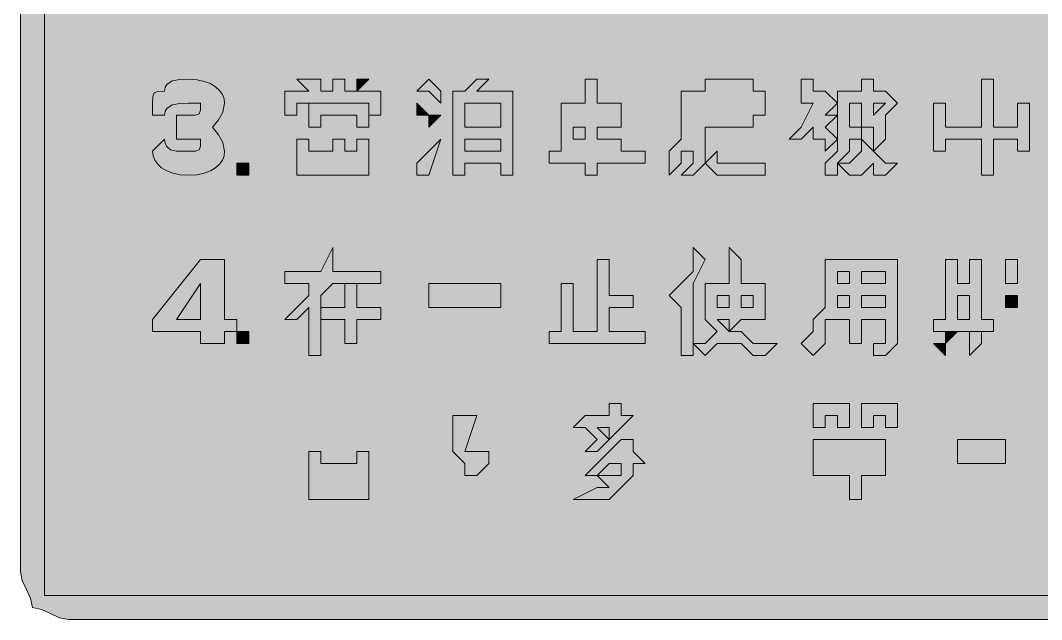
# Model space of a CAD drawing. Header units: metres. Extents: x 104 to 450, y 10 to 263.
# Drawn here: x 104 to 205.9, y 9.6 to 69.5 of the extents above; entities that cross this region are included whole.
import ezdxf

# ---------------------------------------------------------------- set-up
doc = ezdxf.new("R2010")
doc.units = ezdxf.units.M
doc.layers.add('FILL_BLACK_000000', color=7, linetype='Continuous', true_color=0x000000)
doc.layers.add('FILL_WHITE_FFFFFF', color=7, linetype='Continuous', true_color=0xffffff)

msp = doc.modelspace()

# ---------------------------------------------------------------- hatches: boundary and pattern name
at = {"layer": 'FILL_BLACK_000000', "true_color": 0x000000}
h = msp.add_hatch(color=7, dxfattribs=at)
h.dxf.hatch_style = 1
h.paths.add_polyline_path([(103.95, 259.2), (104, 259.6), (104.14, 259.91), (104.55, 260.4), (104.96, 260.89), (105.1, 261.2), (105.15, 261.6), (105.15, 262.8), (106.35, 262.8), (108.75, 262.8), (445.95, 262.8), (448.35, 262.8), (449.55, 261.6), (449.55, 259.2), (449.55, 14.4), (449.53, 13.5), (449.4, 12.6), (449.04, 11.7), (448.35, 10.8), (447.15, 10.8), (447.13, 10.11), (447, 9.75), (446.64, 9.62), (445.95, 9.6), (108.75, 9.6), (107.85, 9.79), (106.95, 10.2), (106.05, 10.61), (105.15, 10.8), (104.96, 11.7), (104.55, 12.6), (104.14, 13.5), (103.95, 14.4), (103.95, 259.2)])
h = msp.add_hatch(color=7, dxfattribs=at)
h.dxf.hatch_style = 1
h.paths.add_polyline_path([(119.91, 54.05), (119.17, 54.21), (118.56, 54.44), (118.05, 54.75), (117.66, 55.11), (117.37, 55.52), (117.21, 55.95), (117.15, 56.4), (118.35, 57.6), (118.4, 57.2), (118.54, 56.91), (118.95, 56.55), (119.55, 56.4), (120.75, 56.4), (121.44, 56.42), (121.8, 56.55), (121.93, 56.91), (121.95, 57.6), (120.75, 57.6), (119.55, 57.6), (119.55, 60), (120.75, 60), (121.44, 60.02), (121.8, 60.15), (121.93, 60.51), (121.95, 61.2), (120.75, 61.2), (119.87, 61.18), (119.1, 61.05), (118.56, 60.69), (118.4, 60.4), (118.35, 60), (117.15, 60), (117.15, 61.2), (117.17, 61.89), (117.3, 62.25), (117.66, 62.38), (118.35, 62.4), (118.4, 62.8), (118.56, 63.09), (119.1, 63.45), (119.87, 63.58), (120.75, 63.6), (121.59, 63.55), (122.32, 63.39), (122.94, 63.16), (123.45, 62.85), (123.84, 62.49), (124.12, 62.08), (124.29, 61.65), (124.35, 61.2), (124.16, 60.32), (123.75, 59.55), (123.15, 58.8), (123.75, 58.05), (124.16, 57.28), (124.35, 56.4), (124.29, 55.95), (124.12, 55.52), (123.84, 55.11), (123.45, 54.75), (122.94, 54.44), (122.32, 54.21), (121.59, 54.05), (120.75, 54), (119.91, 54.05)])
h = msp.add_hatch(color=7, dxfattribs=at)
h.dxf.hatch_style = 1
h.paths.add_polyline_path([(138.75, 60), (138.75, 61.2), (131.55, 61.2), (131.55, 60), (130.35, 60), (130.35, 62.4), (132.75, 62.4), (131.55, 63.6), (132.75, 63.6), (133.95, 63.6), (133.95, 62.4), (135.15, 62.4), (135.15, 63.6), (136.35, 63.6), (136.35, 62.4), (137.55, 62.4), (139.95, 62.4), (139.95, 60), (138.75, 60)])
h = msp.add_hatch(color=7, dxfattribs=at)
h.dxf.hatch_style = 1
h.paths.add_polyline_path([(137.55, 62.4), (137.55, 63.6), (138.75, 63.6), (137.55, 62.4)])
h = msp.add_hatch(color=7, dxfattribs=at)
h.dxf.hatch_style = 1
h.paths.add_polyline_path([(145.95, 62.4), (145.95, 61.2), (144.75, 62.4), (143.55, 62.4), (144.75, 63.6), (145.95, 62.4)])
h = msp.add_hatch(color=7, dxfattribs=at)
h.dxf.hatch_style = 1
h.paths.add_polyline_path([(149.55, 62.4), (153.15, 62.4), (153.15, 54), (151.95, 54), (151.95, 55.2), (148.35, 55.2), (148.35, 54), (147.15, 54), (147.15, 62.4), (148.35, 62.4), (149.55, 63.6), (150.75, 63.6), (149.55, 62.4)])
h.paths.add_polyline_path([(148.35, 61.2), (148.35, 58.8), (151.95, 58.8), (151.95, 61.2), (148.35, 61.2)], flags=16)
h.paths.add_polyline_path([(151.95, 57.6), (148.35, 57.6), (148.35, 56.4), (151.95, 56.4), (151.95, 57.6)], flags=16)
h = msp.add_hatch(color=7, dxfattribs=at)
h.dxf.hatch_style = 1
h.paths.add_polyline_path([(160.35, 63.6), (161.55, 63.6), (161.55, 62.4), (161.55, 61.2), (163.95, 61.2), (163.95, 58.8), (161.55, 58.8), (161.55, 57.6), (163.95, 57.6), (163.95, 56.4), (166.35, 56.4), (166.35, 55.2), (161.55, 55.2), (161.55, 54), (160.35, 54), (160.35, 55.2), (156.75, 55.2), (156.75, 56.4), (157.95, 56.4), (157.95, 61.2), (160.35, 61.2), (160.35, 62.4), (160.35, 63.6)])
h.paths.add_polyline_path([(159.15, 58.8), (159.15, 57.6), (160.35, 57.6), (160.35, 58.8), (159.15, 58.8)], flags=16)
h = msp.add_hatch(color=7, dxfattribs=at)
h.dxf.hatch_style = 1
h.paths.add_polyline_path([(169.95, 56.4), (169.95, 55.2), (168.75, 54), (168.75, 55.2), (168.75, 56.4), (169.95, 57.6), (169.95, 61.2), (169.95, 62.4), (172.35, 62.4), (172.35, 63.6), (173.55, 63.6), (177.15, 63.6), (177.15, 62.4), (178.35, 62.4), (178.35, 60), (177.15, 60), (177.15, 58.8), (175.95, 58.8), (174.75, 58.8), (173.55, 58.8), (172.35, 58.8), (172.35, 57.6), (172.35, 56.4), (172.35, 55.2), (171.15, 54), (169.95, 54), (171.15, 55.2), (171.15, 56.4), (169.95, 56.4)])
h = msp.add_hatch(color=7, dxfattribs=at)
h.dxf.hatch_style = 1
h.paths.add_polyline_path([(185.55, 57.6), (184.35, 56.4), (184.35, 57.6), (183.15, 57.6), (183.15, 58.8), (181.95, 57.6), (180.75, 57.6), (181.95, 58.8), (183.15, 61.2), (181.95, 61.2), (181.95, 62.4), (181.95, 63.6), (183.15, 63.6), (183.15, 62.4), (184.35, 62.4), (185.55, 61.2), (184.35, 60), (185.55, 60), (184.35, 58.8), (185.55, 57.6)])
h = msp.add_hatch(color=7, dxfattribs=at)
h.dxf.hatch_style = 1
h.paths.add_polyline_path([(185.55, 57.6), (185.55, 58.8), (185.55, 62.4), (187.95, 62.4), (187.95, 63.6), (189.15, 63.6), (189.15, 62.4), (190.35, 62.4), (191.55, 61.2), (190.35, 60), (190.35, 58.8), (190.35, 57.6), (189.15, 56.4), (189.15, 57.6), (189.15, 58.8), (187.95, 58.8), (187.95, 57.6), (186.75, 57.6), (186.75, 56.4), (185.55, 55.2), (185.55, 54), (184.35, 54), (184.35, 55.2), (185.55, 56.4), (185.55, 57.6)])
h.paths.add_polyline_path([(187.95, 61.2), (186.75, 61.2), (186.75, 58.8), (187.95, 58.8), (187.95, 61.2)], flags=16)
h.paths.add_polyline_path([(189.15, 61.2), (189.15, 60), (190.35, 61.2), (189.15, 61.2)], flags=16)
h = msp.add_hatch(color=7, dxfattribs=at)
h.dxf.hatch_style = 1
h.paths.add_polyline_path([(203.55, 56.4), (203.55, 57.6), (201.15, 57.6), (201.15, 54), (199.95, 54), (199.95, 57.6), (196.35, 57.6), (196.35, 56.4), (195.15, 56.4), (195.15, 61.2), (196.35, 61.2), (196.35, 58.8), (199.95, 58.8), (199.95, 61.2), (199.95, 63.6), (201.15, 63.6), (201.15, 61.2), (201.15, 58.8), (203.55, 58.8), (203.55, 61.2), (204.75, 61.2), (204.75, 56.4), (203.55, 56.4)])
h = msp.add_hatch(color=7, dxfattribs=at)
h.dxf.hatch_style = 1
h.paths.add_polyline_path([(132.75, 61.2), (138.75, 61.2), (138.75, 58.8), (137.55, 58.8), (137.55, 60), (133.95, 60), (133.95, 58.8), (132.75, 58.8), (132.75, 61.2)])
h = msp.add_hatch(color=7, dxfattribs=at)
h.dxf.hatch_style = 1
h.paths.add_polyline_path([(144.75, 60), (143.55, 60), (143.55, 61.2), (144.75, 60)])
h = msp.add_hatch(color=7, dxfattribs=at)
h.dxf.hatch_style = 1
h.paths.add_polyline_path([(144.75, 60), (145.95, 60), (144.75, 58.8), (144.75, 60)])
h = msp.add_hatch(color=7, dxfattribs=at)
h.dxf.hatch_style = 1
h.paths.add_polyline_path([(137.55, 54), (132.75, 54), (131.55, 54), (131.55, 57.6), (132.75, 57.6), (132.75, 56.4), (135.15, 56.4), (135.15, 57.6), (136.35, 57.6), (136.35, 56.4), (137.55, 56.4), (137.55, 57.6), (138.75, 57.6), (138.75, 54), (137.55, 54)])
h = msp.add_hatch(color=7, dxfattribs=at)
h.dxf.hatch_style = 1
h.paths.add_polyline_path([(144.75, 54), (143.55, 54), (143.55, 55.2), (144.75, 56.4), (145.95, 57.6), (144.75, 54)])
h = msp.add_hatch(color=7, dxfattribs=at)
h.dxf.hatch_style = 1
h.paths.add_polyline_path([(190.35, 54), (189.15, 54), (189.15, 55.2), (187.95, 54), (186.75, 54), (185.55, 55.2), (186.75, 55.2), (187.95, 56.4), (187.95, 57.6), (189.15, 56.4), (190.35, 55.2), (191.55, 55.2), (190.35, 54)])
h = msp.add_hatch(color=7, dxfattribs=at)
h.dxf.hatch_style = 1
h.paths.add_polyline_path([(174.75, 55.2), (175.95, 55.2), (178.35, 55.2), (178.35, 54), (175.95, 54), (174.75, 54), (173.55, 54), (172.35, 55.2), (173.55, 56.4), (173.55, 55.2), (174.75, 55.2)])
h = msp.add_hatch(color=7, dxfattribs=at)
h.dxf.hatch_style = 1
h.paths.add_polyline_path([(126.75, 54), (125.55, 54), (125.55, 55.2), (126.75, 55.2), (126.75, 54)])
h = msp.add_hatch(color=7, dxfattribs=at)
h.dxf.hatch_style = 1
h.paths.add_polyline_path([(130.35, 44.4), (133.95, 44.4), (135.15, 46.8), (135.15, 45.6), (135.15, 44.4), (139.95, 44.4), (139.95, 43.2), (135.15, 43.2), (133.95, 42), (133.95, 36), (132.75, 36), (132.75, 40.8), (131.55, 39.6), (130.35, 39.6), (131.55, 40.8), (132.75, 42), (132.75, 43.2), (130.35, 43.2), (130.35, 44.4)])
h = msp.add_hatch(color=7, dxfattribs=at)
h.dxf.hatch_style = 1
h.paths.add_polyline_path([(169.95, 43.2), (171.15, 44.4), (171.15, 46.8), (172.35, 45.6), (171.15, 43.2), (171.15, 36), (169.95, 36), (169.95, 40.8), (168.75, 42), (169.95, 43.2)])
h = msp.add_hatch(color=7, dxfattribs=at)
h.dxf.hatch_style = 1
h.paths.add_polyline_path([(177.15, 36), (175.95, 37.2), (174.75, 37.2), (173.55, 37.2), (172.35, 36), (171.15, 37.2), (172.35, 37.2), (173.55, 38.4), (172.35, 39.6), (172.35, 43.2), (174.75, 43.2), (174.75, 44.4), (174.75, 46.8), (175.95, 45.6), (175.95, 44.4), (175.95, 43.2), (178.35, 43.2), (178.35, 39.6), (177.15, 39.6), (175.95, 39.6), (174.75, 38.4), (175.95, 38.4), (177.15, 37.2), (178.35, 37.2), (179.55, 37.2), (178.35, 36), (177.15, 36)])
h.paths.add_polyline_path([(174.75, 39.6), (173.55, 39.6), (174.75, 38.4), (174.75, 39.6)], flags=16)
h.paths.add_polyline_path([(177.15, 42), (175.95, 42), (175.95, 40.8), (177.15, 40.8), (177.15, 42)], flags=16)
h.paths.add_polyline_path([(174.75, 42), (173.55, 42), (173.55, 40.8), (174.75, 40.8), (174.75, 42)], flags=16)
h = msp.add_hatch(color=7, dxfattribs=at)
h.dxf.hatch_style = 1
h.paths.add_polyline_path([(125.55, 38.4), (124.35, 38.4), (124.35, 37.2), (121.95, 37.2), (121.95, 38.4), (117.15, 38.4), (117.15, 39.6), (121.95, 45.6), (124.35, 45.6), (124.35, 39.6), (125.55, 39.6), (125.55, 38.4)])
h.paths.add_polyline_path([(121.95, 39.6), (121.95, 43.2), (119.55, 39.6), (121.95, 39.6)], flags=16)
h = msp.add_hatch(color=7, dxfattribs=at)
h.dxf.hatch_style = 1
h.paths.add_polyline_path([(162.75, 45.6), (162.75, 42), (165.15, 42), (165.15, 40.8), (162.75, 40.8), (162.75, 38.4), (166.35, 38.4), (166.35, 37.2), (156.75, 37.2), (156.75, 38.4), (157.95, 38.4), (157.95, 43.2), (159.15, 43.2), (159.15, 42), (159.15, 38.4), (161.55, 38.4), (161.55, 45.6), (162.75, 45.6)])
h = msp.add_hatch(color=7, dxfattribs=at)
h.dxf.hatch_style = 1
h.paths.add_polyline_path([(189.15, 37.2), (190.35, 37.2), (190.35, 38.4), (190.35, 39.6), (187.95, 39.6), (187.95, 37.2), (186.75, 37.2), (186.75, 39.6), (184.35, 39.6), (184.35, 38.4), (184.35, 37.2), (183.15, 36), (181.95, 37.2), (183.15, 38.4), (183.15, 39.6), (184.35, 40.8), (184.35, 43.2), (184.35, 45.6), (191.55, 45.6), (191.55, 37.2), (190.35, 36), (189.15, 36), (189.15, 37.2)])
h.paths.add_polyline_path([(186.75, 43.2), (186.75, 44.4), (185.55, 44.4), (185.55, 43.2), (186.75, 43.2)], flags=16)
h.paths.add_polyline_path([(186.75, 40.8), (186.75, 42), (185.55, 42), (185.55, 40.8), (186.75, 40.8)], flags=16)
h.paths.add_polyline_path([(187.95, 44.4), (187.95, 43.2), (190.35, 43.2), (190.35, 44.4), (187.95, 44.4)], flags=16)
h.paths.add_polyline_path([(190.35, 42), (187.95, 42), (187.95, 40.8), (190.35, 40.8), (190.35, 42)], flags=16)
h = msp.add_hatch(color=7, dxfattribs=at)
h.dxf.hatch_style = 1
h.paths.add_polyline_path([(195.15, 39.6), (196.35, 39.6), (196.35, 44.4), (196.35, 45.6), (197.55, 45.6), (197.55, 44.4), (197.55, 43.2), (198.75, 43.2), (198.75, 44.4), (198.75, 45.6), (199.95, 45.6), (199.95, 44.4), (199.95, 39.6), (201.15, 39.6), (201.15, 38.4), (195.15, 38.4), (195.15, 39.6)])
h.paths.add_polyline_path([(197.55, 40.8), (197.55, 39.6), (198.75, 39.6), (198.75, 40.8), (198.75, 42), (197.55, 42), (197.55, 40.8)], flags=16)
h = msp.add_hatch(color=7, dxfattribs=at)
h.dxf.hatch_style = 1
h.paths.add_polyline_path([(202.35, 45.6), (203.55, 45.6), (203.55, 43.2), (202.35, 43.2), (202.35, 45.6)])
h = msp.add_hatch(color=7, dxfattribs=at)
h.dxf.hatch_style = 1
h.paths.add_polyline_path([(133.95, 39.6), (133.95, 40.8), (136.35, 40.8), (136.35, 43.2), (137.55, 43.2), (137.55, 40.8), (139.95, 40.8), (139.95, 39.6), (137.55, 39.6), (137.55, 37.2), (136.35, 37.2), (136.35, 39.6), (133.95, 39.6)])
h = msp.add_hatch(color=7, dxfattribs=at)
h.dxf.hatch_style = 1
h.paths.add_polyline_path([(151.95, 40.8), (148.35, 40.8), (144.75, 40.8), (144.75, 43.2), (148.35, 43.2), (151.95, 43.2), (151.95, 40.8)])
h = msp.add_hatch(color=7, dxfattribs=at)
h.dxf.hatch_style = 1
h.paths.add_polyline_path([(202.35, 42), (203.55, 42), (203.55, 40.8), (202.35, 40.8), (202.35, 42)])
h = msp.add_hatch(color=7, dxfattribs=at)
h.dxf.hatch_style = 1
h.paths.add_polyline_path([(126.75, 37.2), (125.55, 37.2), (125.55, 38.4), (126.75, 38.4), (126.75, 37.2)])
h = msp.add_hatch(color=7, dxfattribs=at)
h.dxf.hatch_style = 1
h.paths.add_polyline_path([(196.35, 37.2), (196.35, 38.4), (197.55, 38.4), (196.35, 37.2)])
h = msp.add_hatch(color=7, dxfattribs=at)
h.dxf.hatch_style = 1
h.paths.add_polyline_path([(199.95, 38.4), (199.95, 37.2), (198.75, 36), (198.75, 37.2), (198.75, 38.4), (199.95, 38.4)])
h = msp.add_hatch(color=7, dxfattribs=at)
h.dxf.hatch_style = 1
h.paths.add_polyline_path([(196.35, 37.2), (196.35, 36), (195.15, 37.2), (196.35, 37.2)])
h = msp.add_hatch(color=7, dxfattribs=at)
h.dxf.hatch_style = 1
h.paths.add_polyline_path([(160.35, 28.8), (159.15, 28.8), (160.35, 30), (162.75, 30), (162.75, 31.2), (163.95, 31.2), (163.95, 30), (165.15, 30), (163.95, 28.8), (162.75, 27.6), (161.55, 26.4), (160.35, 26.4), (161.55, 27.6), (160.35, 28.8)])
h.paths.add_polyline_path([(162.75, 28.8), (161.55, 28.8), (162.75, 27.6), (162.75, 28.8)], flags=16)
h = msp.add_hatch(color=7, dxfattribs=at)
h.dxf.hatch_style = 1
h.paths.add_polyline_path([(183.15, 31.2), (186.75, 31.2), (186.75, 28.8), (185.55, 28.8), (185.55, 30), (184.35, 30), (184.35, 28.8), (183.15, 28.8), (183.15, 31.2)])
h = msp.add_hatch(color=7, dxfattribs=at)
h.dxf.hatch_style = 1
h.paths.add_polyline_path([(187.95, 31.2), (191.55, 31.2), (191.55, 28.8), (190.35, 28.8), (190.35, 30), (189.15, 30), (189.15, 28.8), (187.95, 28.8), (187.95, 31.2)])
h = msp.add_hatch(color=7, dxfattribs=at)
h.dxf.hatch_style = 1
h.paths.add_polyline_path([(149.55, 30), (148.35, 26.4), (149.55, 26.4), (150.75, 26.4), (150.75, 25.2), (149.55, 24), (148.35, 24), (148.35, 25.2), (147.15, 26.4), (147.15, 30), (149.55, 30)])
h = msp.add_hatch(color=7, dxfattribs=at)
h.dxf.hatch_style = 1
h.paths.add_polyline_path([(161.55, 21.6), (160.35, 21.6), (159.15, 21.6), (161.55, 22.8), (162.75, 22.8), (161.55, 24), (160.35, 24), (161.55, 25.2), (162.75, 26.4), (163.95, 27.6), (165.15, 27.6), (165.15, 26.4), (166.35, 25.2), (165.15, 25.2), (165.15, 24), (163.95, 22.8), (162.75, 21.6), (161.55, 21.6)])
h.paths.add_polyline_path([(162.75, 24), (163.95, 24), (163.95, 25.2), (162.75, 25.2), (161.55, 24), (162.75, 24)], flags=16)
h = msp.add_hatch(color=7, dxfattribs=at)
h.dxf.hatch_style = 1
h.paths.add_polyline_path([(184.35, 24), (183.15, 24), (183.15, 27.6), (190.35, 27.6), (190.35, 24), (189.15, 24), (187.95, 24), (187.95, 22.8), (187.95, 21.6), (186.75, 21.6), (186.75, 22.8), (186.75, 24), (184.35, 24)])
h = msp.add_hatch(color=7, dxfattribs=at)
h.dxf.hatch_style = 1
h.paths.add_polyline_path([(202.35, 26.4), (202.35, 25.2), (199.95, 25.2), (197.55, 25.2), (197.55, 26.4), (197.55, 27.6), (199.95, 27.6), (202.35, 27.6), (202.35, 26.4)])
h = msp.add_hatch(color=7, dxfattribs=at)
h.dxf.hatch_style = 1
h.paths.add_polyline_path([(133.95, 21.6), (132.75, 21.6), (132.75, 26.4), (133.95, 26.4), (133.95, 25.2), (137.55, 25.2), (137.55, 26.4), (138.75, 26.4), (138.75, 24), (138.75, 21.6), (137.55, 21.6), (133.95, 21.6)])
at = {"layer": 'FILL_WHITE_FFFFFF', "true_color": 0xffffff}
h = msp.add_hatch(color=7, dxfattribs=at)
h.dxf.hatch_style = 1
h.paths.add_polyline_path([(106.35, 259.2), (106.35, 260.4), (107.06, 261.09), (107.55, 261.45), (108.04, 261.58), (108.75, 261.6), (445.95, 261.6), (447.15, 261.6), (447.15, 260.4), (448.35, 260.4), (448.35, 259.2), (448.35, 14.4), (448.33, 13.69), (448.2, 13.2), (447.84, 12.71), (447.15, 12), (445.95, 12), (108.75, 12), (106.35, 12), (106.35, 14.4), (106.35, 259.2)])

# ---------------------------------------------------------------- linework, layer by layer
at = {"layer": 'FILL_BLACK_000000', "lineweight": 0, "true_color": 0x000000}
msp.add_lwpolyline([(445.95, 9.6), (108.75, 9.6), (107.85, 9.79), (106.95, 10.2), (106.05, 10.61), (105.15, 10.8), (104.96, 11.7), (104.55, 12.6), (104.14, 13.5), (103.95, 14.4), (103.95, 259.2), (104, 259.6), (104.14, 259.91), (104.55, 260.4), (104.96, 260.89), (105.1, 261.2), (105.15, 261.6), (105.15, 262.8), (106.35, 262.8), (108.75, 262.8), (445.95, 262.8)], dxfattribs=at)
for points in [[(119.91, 54.05), (119.17, 54.21), (118.56, 54.44), (118.05, 54.75), (117.66, 55.11), (117.37, 55.52), (117.21, 55.95), (117.15, 56.4), (118.35, 57.6), (118.4, 57.2), (118.54, 56.91), (118.95, 56.55), (119.55, 56.4), (120.75, 56.4), (121.44, 56.42), (121.8, 56.55), (121.93, 56.91), (121.95, 57.6), (120.75, 57.6), (119.55, 57.6), (119.55, 60), (120.75, 60), (121.44, 60.02), (121.8, 60.15), (121.93, 60.51), (121.95, 61.2), (120.75, 61.2), (119.87, 61.18), (119.1, 61.05), (118.56, 60.69), (118.4, 60.4), (118.35, 60), (117.15, 60), (117.15, 61.2), (117.17, 61.89), (117.3, 62.25), (117.66, 62.38), (118.35, 62.4), (118.4, 62.8), (118.56, 63.09), (119.1, 63.45), (119.87, 63.58), (120.75, 63.6), (121.59, 63.55), (122.32, 63.39), (122.94, 63.16), (123.45, 62.85), (123.84, 62.49), (124.12, 62.08), (124.29, 61.65), (124.35, 61.2), (124.16, 60.32), (123.75, 59.55), (123.15, 58.8), (123.75, 58.05), (124.16, 57.28), (124.35, 56.4), (124.29, 55.95), (124.12, 55.52), (123.84, 55.11), (123.45, 54.75), (122.94, 54.44), (122.32, 54.21), (121.59, 54.05), (120.75, 54)], [(138.75, 60), (138.75, 61.2), (131.55, 61.2), (131.55, 60), (130.35, 60), (130.35, 62.4), (132.75, 62.4), (131.55, 63.6), (132.75, 63.6), (133.95, 63.6), (133.95, 62.4), (135.15, 62.4), (135.15, 63.6), (136.35, 63.6), (136.35, 62.4), (137.55, 62.4), (139.95, 62.4), (139.95, 60)], [(137.55, 62.4), (137.55, 63.6), (138.75, 63.6)], [(145.95, 62.4), (145.95, 61.2), (144.75, 62.4), (143.55, 62.4), (144.75, 63.6)], [(149.55, 62.4), (153.15, 62.4), (153.15, 54), (151.95, 54), (151.95, 55.2), (148.35, 55.2), (148.35, 54), (147.15, 54), (147.15, 62.4), (148.35, 62.4), (149.55, 63.6), (150.75, 63.6)], [(160.35, 63.6), (161.55, 63.6), (161.55, 62.4), (161.55, 61.2), (163.95, 61.2), (163.95, 58.8), (161.55, 58.8), (161.55, 57.6), (163.95, 57.6), (163.95, 56.4), (166.35, 56.4), (166.35, 55.2), (161.55, 55.2), (161.55, 54), (160.35, 54), (160.35, 55.2), (156.75, 55.2), (156.75, 56.4), (157.95, 56.4), (157.95, 61.2), (160.35, 61.2), (160.35, 62.4)], [(169.95, 56.4), (169.95, 55.2), (168.75, 54), (168.75, 55.2), (168.75, 56.4), (169.95, 57.6), (169.95, 61.2), (169.95, 62.4), (172.35, 62.4), (172.35, 63.6), (173.55, 63.6), (177.15, 63.6), (177.15, 62.4), (178.35, 62.4), (178.35, 60), (177.15, 60), (177.15, 58.8), (175.95, 58.8), (174.75, 58.8), (173.55, 58.8), (172.35, 58.8), (172.35, 57.6), (172.35, 56.4), (172.35, 55.2), (171.15, 54), (169.95, 54), (171.15, 55.2), (171.15, 56.4)], [(185.55, 57.6), (184.35, 56.4), (184.35, 57.6), (183.15, 57.6), (183.15, 58.8), (181.95, 57.6), (180.75, 57.6), (181.95, 58.8), (183.15, 61.2), (181.95, 61.2), (181.95, 62.4), (181.95, 63.6), (183.15, 63.6), (183.15, 62.4), (184.35, 62.4), (185.55, 61.2), (184.35, 60), (185.55, 60), (184.35, 58.8)], [(185.55, 57.6), (185.55, 58.8), (185.55, 62.4), (187.95, 62.4), (187.95, 63.6), (189.15, 63.6), (189.15, 62.4), (190.35, 62.4), (191.55, 61.2), (190.35, 60), (190.35, 58.8), (190.35, 57.6), (189.15, 56.4), (189.15, 57.6), (189.15, 58.8), (187.95, 58.8), (187.95, 57.6), (186.75, 57.6), (186.75, 56.4), (185.55, 55.2), (185.55, 54), (184.35, 54), (184.35, 55.2), (185.55, 56.4)], [(203.55, 56.4), (203.55, 57.6), (201.15, 57.6), (201.15, 54), (199.95, 54), (199.95, 57.6), (196.35, 57.6), (196.35, 56.4), (195.15, 56.4), (195.15, 61.2), (196.35, 61.2), (196.35, 58.8), (199.95, 58.8), (199.95, 61.2), (199.95, 63.6), (201.15, 63.6), (201.15, 61.2), (201.15, 58.8), (203.55, 58.8), (203.55, 61.2), (204.75, 61.2), (204.75, 56.4)], [(132.75, 61.2), (138.75, 61.2), (138.75, 58.8), (137.55, 58.8), (137.55, 60), (133.95, 60), (133.95, 58.8), (132.75, 58.8)], [(144.75, 60), (143.55, 60), (143.55, 61.2)], [(148.35, 61.2), (148.35, 58.8), (151.95, 58.8), (151.95, 61.2)], [(187.95, 61.2), (186.75, 61.2), (186.75, 58.8), (187.95, 58.8)], [(189.15, 61.2), (189.15, 60), (190.35, 61.2)], [(144.75, 60), (145.95, 60), (144.75, 58.8)], [(159.15, 58.8), (159.15, 57.6), (160.35, 57.6), (160.35, 58.8)], [(137.55, 54), (132.75, 54), (131.55, 54), (131.55, 57.6), (132.75, 57.6), (132.75, 56.4), (135.15, 56.4), (135.15, 57.6), (136.35, 57.6), (136.35, 56.4), (137.55, 56.4), (137.55, 57.6), (138.75, 57.6), (138.75, 54)], [(144.75, 54), (143.55, 54), (143.55, 55.2), (144.75, 56.4), (145.95, 57.6)], [(151.95, 57.6), (148.35, 57.6), (148.35, 56.4), (151.95, 56.4)], [(190.35, 54), (189.15, 54), (189.15, 55.2), (187.95, 54), (186.75, 54), (185.55, 55.2), (186.75, 55.2), (187.95, 56.4), (187.95, 57.6), (189.15, 56.4), (190.35, 55.2), (191.55, 55.2)], [(174.75, 55.2), (175.95, 55.2), (178.35, 55.2), (178.35, 54), (175.95, 54), (174.75, 54), (173.55, 54), (172.35, 55.2), (173.55, 56.4), (173.55, 55.2)], [(126.75, 54), (125.55, 54), (125.55, 55.2), (126.75, 55.2)], [(130.35, 44.4), (133.95, 44.4), (135.15, 46.8), (135.15, 45.6), (135.15, 44.4), (139.95, 44.4), (139.95, 43.2), (135.15, 43.2), (133.95, 42), (133.95, 36), (132.75, 36), (132.75, 40.8), (131.55, 39.6), (130.35, 39.6), (131.55, 40.8), (132.75, 42), (132.75, 43.2), (130.35, 43.2)], [(169.95, 43.2), (171.15, 44.4), (171.15, 46.8), (172.35, 45.6), (171.15, 43.2), (171.15, 36), (169.95, 36), (169.95, 40.8), (168.75, 42)], [(177.15, 36), (175.95, 37.2), (174.75, 37.2), (173.55, 37.2), (172.35, 36), (171.15, 37.2), (172.35, 37.2), (173.55, 38.4), (172.35, 39.6), (172.35, 43.2), (174.75, 43.2), (174.75, 44.4), (174.75, 46.8), (175.95, 45.6), (175.95, 44.4), (175.95, 43.2), (178.35, 43.2), (178.35, 39.6), (177.15, 39.6), (175.95, 39.6), (174.75, 38.4), (175.95, 38.4), (177.15, 37.2), (178.35, 37.2), (179.55, 37.2), (178.35, 36)], [(125.55, 38.4), (124.35, 38.4), (124.35, 37.2), (121.95, 37.2), (121.95, 38.4), (117.15, 38.4), (117.15, 39.6), (121.95, 45.6), (124.35, 45.6), (124.35, 39.6), (125.55, 39.6)], [(162.75, 45.6), (162.75, 42), (165.15, 42), (165.15, 40.8), (162.75, 40.8), (162.75, 38.4), (166.35, 38.4), (166.35, 37.2), (156.75, 37.2), (156.75, 38.4), (157.95, 38.4), (157.95, 43.2), (159.15, 43.2), (159.15, 42), (159.15, 38.4), (161.55, 38.4), (161.55, 45.6)], [(189.15, 37.2), (190.35, 37.2), (190.35, 38.4), (190.35, 39.6), (187.95, 39.6), (187.95, 37.2), (186.75, 37.2), (186.75, 39.6), (184.35, 39.6), (184.35, 38.4), (184.35, 37.2), (183.15, 36), (181.95, 37.2), (183.15, 38.4), (183.15, 39.6), (184.35, 40.8), (184.35, 43.2), (184.35, 45.6), (191.55, 45.6), (191.55, 37.2), (190.35, 36), (189.15, 36)], [(195.15, 39.6), (196.35, 39.6), (196.35, 44.4), (196.35, 45.6), (197.55, 45.6), (197.55, 44.4), (197.55, 43.2), (198.75, 43.2), (198.75, 44.4), (198.75, 45.6), (199.95, 45.6), (199.95, 44.4), (199.95, 39.6), (201.15, 39.6), (201.15, 38.4), (195.15, 38.4)], [(202.35, 45.6), (203.55, 45.6), (203.55, 43.2), (202.35, 43.2)], [(186.75, 43.2), (186.75, 44.4), (185.55, 44.4), (185.55, 43.2)], [(187.95, 44.4), (187.95, 43.2), (190.35, 43.2), (190.35, 44.4)], [(121.95, 39.6), (121.95, 43.2), (119.55, 39.6)], [(133.95, 39.6), (133.95, 40.8), (136.35, 40.8), (136.35, 43.2), (137.55, 43.2), (137.55, 40.8), (139.95, 40.8), (139.95, 39.6), (137.55, 39.6), (137.55, 37.2), (136.35, 37.2), (136.35, 39.6)], [(151.95, 40.8), (148.35, 40.8), (144.75, 40.8), (144.75, 43.2), (148.35, 43.2), (151.95, 43.2)], [(174.75, 42), (173.55, 42), (173.55, 40.8), (174.75, 40.8)], [(177.15, 42), (175.95, 42), (175.95, 40.8), (177.15, 40.8)], [(186.75, 40.8), (186.75, 42), (185.55, 42), (185.55, 40.8)], [(190.35, 42), (187.95, 42), (187.95, 40.8), (190.35, 40.8)], [(197.55, 40.8), (197.55, 39.6), (198.75, 39.6), (198.75, 40.8), (198.75, 42), (197.55, 42)], [(202.35, 42), (203.55, 42), (203.55, 40.8), (202.35, 40.8)], [(174.75, 39.6), (173.55, 39.6), (174.75, 38.4)], [(126.75, 37.2), (125.55, 37.2), (125.55, 38.4), (126.75, 38.4)], [(196.35, 37.2), (196.35, 38.4), (197.55, 38.4)], [(199.95, 38.4), (199.95, 37.2), (198.75, 36), (198.75, 37.2), (198.75, 38.4)], [(196.35, 37.2), (196.35, 36), (195.15, 37.2)], [(160.35, 28.8), (159.15, 28.8), (160.35, 30), (162.75, 30), (162.75, 31.2), (163.95, 31.2), (163.95, 30), (165.15, 30), (163.95, 28.8), (162.75, 27.6), (161.55, 26.4), (160.35, 26.4), (161.55, 27.6)], [(183.15, 31.2), (186.75, 31.2), (186.75, 28.8), (185.55, 28.8), (185.55, 30), (184.35, 30), (184.35, 28.8), (183.15, 28.8)], [(187.95, 31.2), (191.55, 31.2), (191.55, 28.8), (190.35, 28.8), (190.35, 30), (189.15, 30), (189.15, 28.8), (187.95, 28.8)], [(149.55, 30), (148.35, 26.4), (149.55, 26.4), (150.75, 26.4), (150.75, 25.2), (149.55, 24), (148.35, 24), (148.35, 25.2), (147.15, 26.4), (147.15, 30)], [(162.75, 28.8), (161.55, 28.8), (162.75, 27.6)], [(161.55, 21.6), (160.35, 21.6), (159.15, 21.6), (161.55, 22.8), (162.75, 22.8), (161.55, 24), (160.35, 24), (161.55, 25.2), (162.75, 26.4), (163.95, 27.6), (165.15, 27.6), (165.15, 26.4), (166.35, 25.2), (165.15, 25.2), (165.15, 24), (163.95, 22.8), (162.75, 21.6)], [(184.35, 24), (183.15, 24), (183.15, 27.6), (190.35, 27.6), (190.35, 24), (189.15, 24), (187.95, 24), (187.95, 22.8), (187.95, 21.6), (186.75, 21.6), (186.75, 22.8), (186.75, 24)], [(202.35, 26.4), (202.35, 25.2), (199.95, 25.2), (197.55, 25.2), (197.55, 26.4), (197.55, 27.6), (199.95, 27.6), (202.35, 27.6)], [(133.95, 21.6), (132.75, 21.6), (132.75, 26.4), (133.95, 26.4), (133.95, 25.2), (137.55, 25.2), (137.55, 26.4), (138.75, 26.4), (138.75, 24), (138.75, 21.6), (137.55, 21.6)], [(162.75, 24), (163.95, 24), (163.95, 25.2), (162.75, 25.2), (161.55, 24)]]:
    msp.add_lwpolyline(points, close=True, dxfattribs=at)
at = {"layer": 'FILL_WHITE_FFFFFF', "lineweight": 0, "true_color": 0x000000}
msp.add_lwpolyline([(106.35, 259.2), (106.35, 260.4), (107.06, 261.09), (107.55, 261.45), (108.04, 261.58), (108.75, 261.6), (445.95, 261.6), (447.15, 261.6), (447.15, 260.4), (448.35, 260.4), (448.35, 259.2), (448.35, 14.4), (448.33, 13.69), (448.2, 13.2), (447.84, 12.71), (447.15, 12), (445.95, 12), (108.75, 12), (106.35, 12), (106.35, 14.4)], close=True, dxfattribs=at)

doc.saveas('drawing.dxf')
